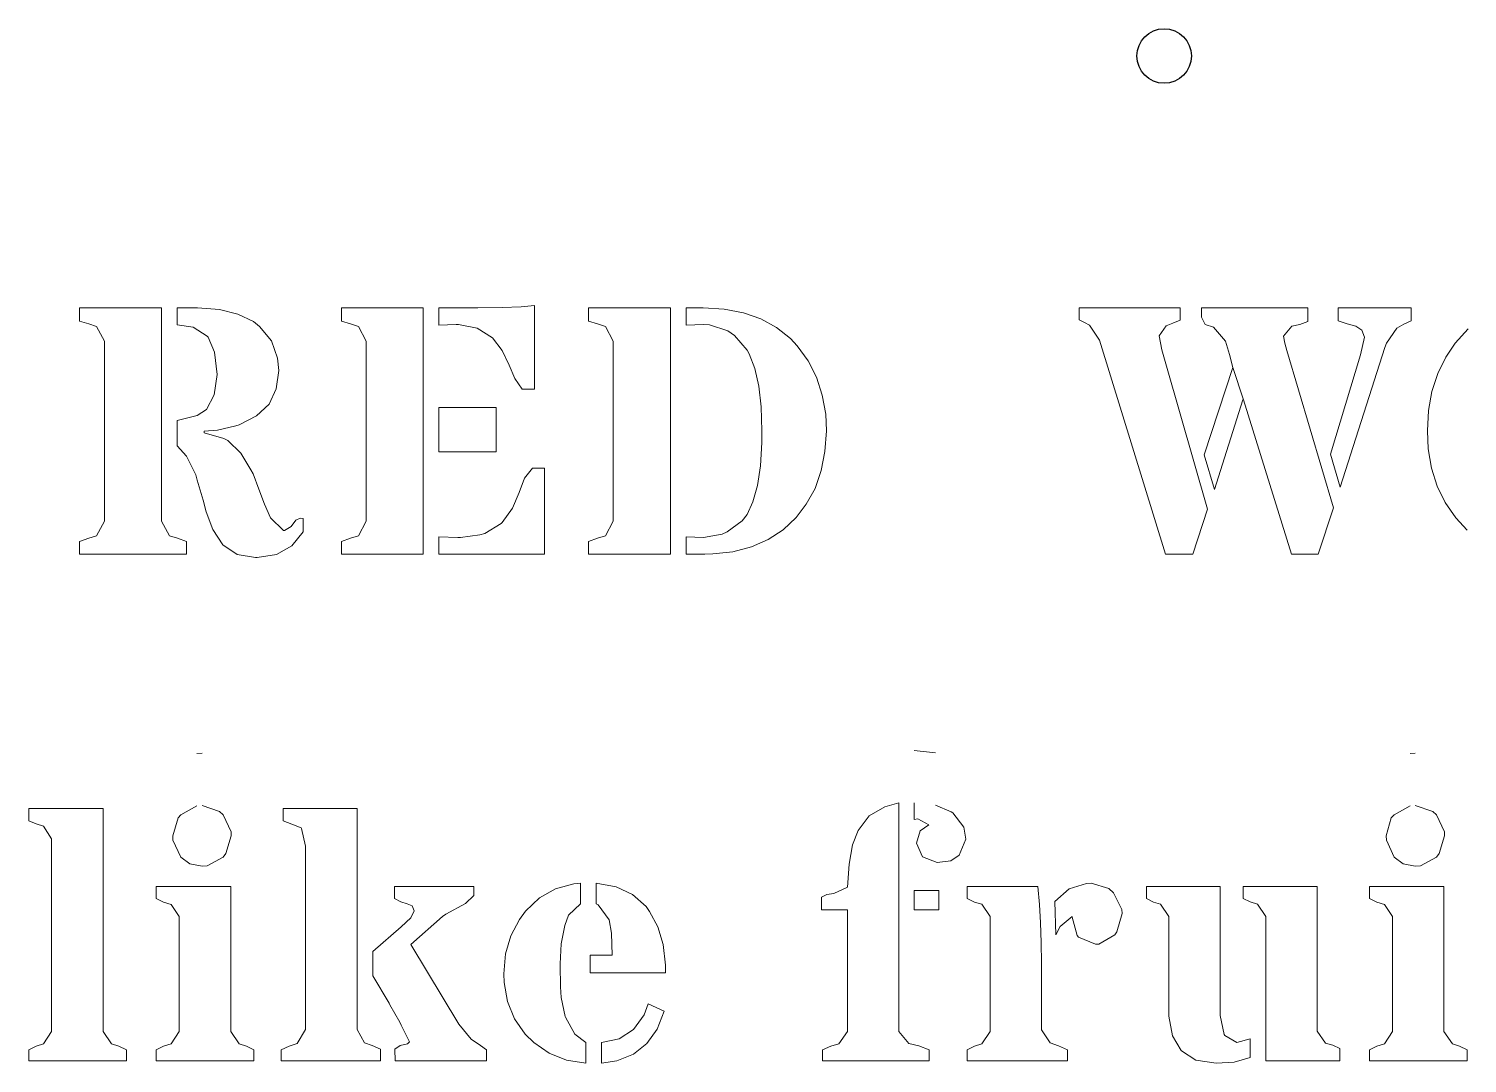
# Model space of a CAD drawing. Header units: millimetres. Extents: x 3735 to 5333, y 3252 to 4770.
# Drawn here: x 4806.6 to 4943.8, y 4167.4 to 4266.1 of the extents above; entities that cross this region are included whole.
import ezdxf

# ---------------------------------------------------------------- set-up
doc = ezdxf.new("R2010")
doc.units = ezdxf.units.MM
doc.layers.add('MASHARAB', color=6, linetype='Continuous', true_color=0xff00ff)

msp = doc.modelspace()

# ---------------------------------------------------------------- linework, layer by layer
at = {"layer": 'MASHARAB', "lineweight": 0}
for p, q in [((4819.22, 4239.46), (4811.39, 4239.46)), ((4811.39, 4239.46), (4811.39, 4238.2)), ((4819.22, 4219.1), (4819.22, 4239.46)), ((4822.66, 4239.46), (4820.71, 4239.46)), ((4820.71, 4239.46), (4820.71, 4237.84)), ((4824.74, 4239.29), (4822.66, 4239.46)), ((4826.49, 4238.86), (4824.74, 4239.29)), ((4827.98, 4238.14), (4826.49, 4238.86)), ((4844.17, 4239.46), (4836.37, 4239.46)), ((4836.37, 4239.46), (4836.37, 4238.2)), ((4844.17, 4215.96), (4844.17, 4239.46)), ((4845.66, 4239.46), (4845.66, 4237.8)), ((4849.39, 4239.46), (4845.66, 4239.46)), ((4851.7, 4239.49), (4849.39, 4239.46)), ((4853.52, 4239.56), (4851.7, 4239.49)), ((4854.78, 4239.69), (4853.52, 4239.56)), ((4854.78, 4231.69), (4854.78, 4239.69)), ((4867.77, 4239.46), (4859.93, 4239.46)), ((4859.93, 4239.46), (4859.93, 4238.2)), ((4867.77, 4215.96), (4867.77, 4239.46)), ((4870.87, 4239.46), (4869.25, 4239.46)), ((4869.25, 4239.46), (4869.25, 4237.8)), ((4872.89, 4239.32), (4870.87, 4239.46)), ((4874.74, 4238.99), (4872.89, 4239.32)), ((4876.39, 4238.4), (4874.74, 4238.99)), ((4877.88, 4237.57), (4876.39, 4238.4)), ((4916.37, 4239.46), (4906.75, 4239.46)), ((4906.75, 4239.46), (4906.75, 4238.3)), ((4916.37, 4238.27), (4916.37, 4239.46)), ((4928.56, 4239.46), (4918.42, 4239.46)), ((4918.42, 4239.46), (4918.42, 4238.56)), ((4918.42, 4238.56), (4918.75, 4237.87)), ((4928.56, 4238.17), (4928.56, 4239.46)), ((4938.41, 4239.46), (4931.44, 4239.46)), ((4931.44, 4239.46), (4931.44, 4238.23)), ((4938.41, 4238.23), (4938.41, 4239.46)), ((4811.39, 4238.2), (4812.28, 4237.94)), ((4812.28, 4237.94), (4813.01, 4237.67)), ((4813.01, 4237.67), (4813.77, 4236.28)), ((4820.71, 4237.84), (4822.23, 4237.61)), ((4822.23, 4237.61), (4823.58, 4236.75)), ((4828.57, 4237.67), (4827.98, 4238.14)), ((4829.7, 4236.32), (4828.57, 4237.67)), ((4836.37, 4238.2), (4837.23, 4237.94)), ((4837.23, 4237.94), (4837.99, 4237.67)), ((4837.99, 4237.67), (4838.72, 4236.28)), ((4845.66, 4237.8), (4847.31, 4237.87)), ((4847.31, 4237.87), (4847.54, 4237.87)), ((4847.54, 4237.87), (4849.33, 4237.51)), ((4849.33, 4237.51), (4850.78, 4236.61)), ((4859.93, 4238.2), (4860.79, 4237.94)), ((4860.79, 4237.94), (4861.55, 4237.67)), ((4861.55, 4237.67), (4862.28, 4236.28)), ((4869.25, 4237.8), (4870.9, 4237.87)), ((4870.9, 4237.87), (4871.47, 4237.84)), ((4871.47, 4237.84), (4873.22, 4237.28)), ((4873.22, 4237.28), (4873.88, 4236.81)), ((4879.2, 4236.52), (4877.88, 4237.57)), ((4906.75, 4238.3), (4907.25, 4238.07)), ((4907.25, 4238.07), (4907.74, 4237.8)), ((4907.74, 4237.8), (4908.7, 4236.38)), ((4914.38, 4236.78), (4915.05, 4237.74)), ((4915.05, 4237.74), (4915.67, 4238)), ((4915.67, 4238), (4916.37, 4238.27)), ((4918.75, 4237.87), (4919.57, 4237.61)), ((4919.57, 4237.61), (4920.7, 4236.28)), ((4926.25, 4236.75), (4927.04, 4237.71)), ((4927.04, 4237.71), (4927.8, 4237.87)), ((4927.8, 4237.87), (4928.56, 4238.17)), ((4931.44, 4238.23), (4932.3, 4237.94)), ((4932.3, 4237.94), (4933.12, 4237.71)), ((4933.12, 4237.71), (4933.72, 4237.34)), ((4933.72, 4237.34), (4933.95, 4236.65)), ((4936.06, 4236.09), (4937.05, 4237.51)), ((4937.05, 4237.51), (4937.71, 4237.9)), ((4937.71, 4237.9), (4938.41, 4238.23)), ((4943.86, 4237.44), (4942.61, 4236.09)), ((4813.77, 4236.28), (4813.77, 4219.1)), ((4823.58, 4236.75), (4823.68, 4236.65)), ((4823.68, 4236.65), (4824.28, 4235.23)), ((4830.29, 4234.67), (4829.7, 4236.32)), ((4838.72, 4236.28), (4838.72, 4219.1)), ((4850.78, 4236.61), (4851.7, 4235.39)), ((4862.28, 4236.28), (4862.28, 4219.1)), ((4873.88, 4236.81), (4875.07, 4235.43)), ((4879.86, 4235.82), (4879.2, 4236.52)), ((4880.88, 4234.4), (4879.86, 4235.82)), ((4908.7, 4236.38), (4914.98, 4215.96)), ((4914.62, 4235.46), (4914.38, 4236.78)), ((4920.7, 4236.28), (4921.09, 4235)), ((4926.35, 4236.09), (4926.25, 4236.75)), ((4926.55, 4235.39), (4926.35, 4236.09)), ((4931.63, 4222.34), (4935.9, 4235.66)), ((4933.95, 4236.65), (4933.58, 4234.96)), ((4935.9, 4235.66), (4936.06, 4236.09)), ((4942.61, 4236.09), (4941.71, 4234.76)), ((4824.28, 4235.23), (4824.51, 4233.11)), ((4830.42, 4233.48), (4830.29, 4234.67)), ((4851.7, 4235.39), (4852.37, 4234)), ((4875.07, 4235.43), (4875.27, 4235.06)), ((4875.27, 4235.06), (4875.8, 4233.67)), ((4881.68, 4232.85), (4880.88, 4234.4)), ((4915.08, 4233.91), (4914.62, 4235.46)), ((4921.09, 4235), (4921.39, 4233.77)), ((4931.01, 4220.39), (4926.55, 4235.39)), ((4933.58, 4234.96), (4930.71, 4225.51)), ((4941.71, 4234.76), (4940.95, 4233.21)), ((4824.51, 4233.11), (4824.24, 4231.16)), ((4830.16, 4231.72), (4830.42, 4233.48)), ((4852.37, 4234), (4852.93, 4232.72)), ((4875.8, 4233.67), (4876.19, 4231.99)), ((4918.98, 4220.26), (4915.08, 4233.91)), ((4921.39, 4233.77), (4918.68, 4225.45)), ((4922.41, 4230.67), (4921.39, 4233.77)), ((4921.39, 4233.77), (4922.41, 4230.67)), ((4940.95, 4233.21), (4940.39, 4231.49)), ((4829.47, 4230.27), (4830.16, 4231.72)), ((4852.93, 4232.72), (4853.62, 4231.69)), ((4853.62, 4231.69), (4854.78, 4231.69)), ((4876.19, 4231.99), (4876.42, 4230.01)), ((4882.24, 4231.13), (4881.68, 4232.85)), ((4940.39, 4231.49), (4940.06, 4229.68)), ((4824.24, 4231.16), (4823.52, 4229.77)), ((4828.28, 4229.15), (4829.47, 4230.27)), ((4882.57, 4229.31), (4882.24, 4231.13)), ((4919.64, 4222.14), (4922.35, 4230.67)), ((4922.35, 4230.67), (4922.41, 4230.67)), ((4922.41, 4230.67), (4927.01, 4215.96)), ((4822.62, 4229.18), (4820.71, 4228.72)), ((4823.52, 4229.77), (4822.62, 4229.18)), ((4826.62, 4228.29), (4828.28, 4229.15)), ((4851.14, 4229.94), (4845.66, 4229.94)), ((4845.66, 4229.94), (4845.66, 4225.71)), ((4851.14, 4225.71), (4851.14, 4229.94)), ((4876.42, 4230.01), (4876.49, 4227.73)), ((4882.64, 4227.73), (4882.57, 4229.31)), ((4940.06, 4229.68), (4939.96, 4227.73)), ((4820.71, 4228.72), (4820.71, 4226.3)), ((4823.29, 4227.69), (4824.57, 4227.79)), ((4823.29, 4227.53), (4823.29, 4227.69)), ((4825.17, 4227), (4823.29, 4227.53)), ((4824.57, 4227.79), (4826.29, 4228.19)), ((4826.29, 4228.19), (4826.62, 4228.29)), ((4876.49, 4227.73), (4876.49, 4226.6)), ((4882.5, 4225.74), (4882.64, 4227.73)), ((4939.96, 4227.73), (4940.03, 4226.01)), ((4820.71, 4226.3), (4821.6, 4225.31)), ((4825.53, 4226.8), (4825.17, 4227)), ((4826.79, 4225.61), (4825.53, 4226.8)), ((4876.49, 4226.6), (4876.36, 4224.39)), ((4940.03, 4226.01), (4940.36, 4224.16)), ((4821.6, 4225.31), (4822.49, 4223.53)), ((4827.75, 4224.02), (4826.79, 4225.61)), ((4845.66, 4225.71), (4851.14, 4225.71)), ((4882.14, 4223.93), (4882.5, 4225.74)), ((4918.68, 4225.45), (4919.64, 4222.14)), ((4930.71, 4225.51), (4931.63, 4222.34)), ((4822.49, 4223.53), (4822.62, 4223.03)), ((4827.95, 4223.63), (4827.75, 4224.02)), ((4828.51, 4222.17), (4827.95, 4223.63)), ((4854.61, 4224.16), (4853.85, 4223.2)), ((4855.74, 4224.16), (4854.61, 4224.16)), ((4855.74, 4215.96), (4855.74, 4224.16)), ((4876.36, 4224.39), (4876.06, 4222.5)), ((4881.55, 4222.24), (4882.14, 4223.93)), ((4940.36, 4224.16), (4940.89, 4222.44)), ((4822.62, 4223.03), (4823.19, 4221.12)), ((4829.04, 4220.72), (4828.51, 4222.17)), ((4853.85, 4223.2), (4853.32, 4221.84)), ((4876.06, 4222.5), (4875.63, 4220.95)), ((4880.72, 4220.72), (4881.55, 4222.24)), ((4940.89, 4222.44), (4941.65, 4220.89)), ((4823.19, 4221.12), (4823.48, 4219.99)), ((4829.6, 4219.43), (4829.04, 4220.72)), ((4853.32, 4221.84), (4852.7, 4220.36)), ((4875.63, 4220.95), (4875.07, 4219.76)), ((4879.76, 4219.46), (4880.72, 4220.72)), ((4941.65, 4220.89), (4942.67, 4219.43)), ((4823.48, 4219.99), (4824.11, 4218.31)), ((4830.85, 4218.21), (4829.6, 4219.43)), ((4832.04, 4219.2), (4831.58, 4218.61)), ((4832.44, 4219.4), (4832.04, 4219.2)), ((4832.74, 4219.37), (4832.44, 4219.4)), ((4832.74, 4218.08), (4832.74, 4219.37)), ((4852.7, 4220.36), (4851.7, 4218.97)), ((4875.07, 4219.76), (4874.61, 4219.13)), ((4878.51, 4218.27), (4879.76, 4219.46)), ((4917.59, 4215.96), (4918.98, 4220.26)), ((4929.55, 4215.96), (4931.01, 4220.39)), ((4942.67, 4219.43), (4943.76, 4218.24)), ((4813.77, 4219.1), (4813.01, 4217.71)), ((4819.98, 4217.71), (4819.22, 4219.1)), ((4824.11, 4218.31), (4825.07, 4216.85)), ((4830.95, 4218.21), (4830.85, 4218.21)), ((4831.58, 4218.61), (4830.95, 4218.21)), ((4831.65, 4216.75), (4832.74, 4218.08)), ((4838.72, 4219.1), (4837.99, 4217.71)), ((4849.59, 4217.81), (4847.74, 4217.55)), ((4850.05, 4217.94), (4849.59, 4217.81)), ((4851.61, 4218.9), (4850.05, 4217.94)), ((4851.7, 4218.97), (4851.61, 4218.9)), ((4862.28, 4219.1), (4861.55, 4217.71)), ((4872.69, 4217.88), (4870.9, 4217.55)), ((4873.18, 4218.08), (4872.69, 4217.88)), ((4874.61, 4219.13), (4873.18, 4218.08)), ((4877.08, 4217.35), (4878.51, 4218.27)), ((4812.28, 4217.48), (4811.39, 4217.18)), ((4811.39, 4217.18), (4811.39, 4215.96)), ((4813.01, 4217.71), (4812.28, 4217.48)), ((4820.74, 4217.48), (4819.98, 4217.71)), ((4821.6, 4217.18), (4820.74, 4217.48)), ((4821.6, 4215.96), (4821.6, 4217.18)), ((4825.07, 4216.85), (4826.42, 4215.93)), ((4830.19, 4215.93), (4831.65, 4216.75)), ((4837.23, 4217.48), (4836.37, 4217.18)), ((4836.37, 4217.18), (4836.37, 4215.96)), ((4837.99, 4217.71), (4837.23, 4217.48)), ((4845.66, 4217.61), (4845.66, 4215.96)), ((4847.48, 4217.55), (4845.66, 4217.61)), ((4847.74, 4217.55), (4847.48, 4217.55)), ((4860.79, 4217.48), (4859.93, 4217.18)), ((4859.93, 4217.18), (4859.93, 4215.96)), ((4861.55, 4217.71), (4860.79, 4217.48)), ((4869.25, 4217.61), (4869.25, 4215.96)), ((4870.9, 4217.55), (4869.25, 4217.61)), ((4873.71, 4216.19), (4875.5, 4216.66)), ((4875.5, 4216.66), (4877.08, 4217.35)), ((4811.39, 4215.96), (4821.6, 4215.96)), ((4826.42, 4215.93), (4828.18, 4215.63)), ((4828.18, 4215.63), (4828.34, 4215.63)), ((4828.34, 4215.63), (4830.19, 4215.93)), ((4836.37, 4215.96), (4844.17, 4215.96)), ((4845.66, 4215.96), (4855.74, 4215.96)), ((4859.93, 4215.96), (4867.77, 4215.96)), ((4869.25, 4215.96), (4871.04, 4215.96)), ((4871.04, 4215.96), (4871.8, 4215.99)), ((4871.8, 4215.99), (4873.71, 4216.19)), ((4914.98, 4215.96), (4917.59, 4215.96)), ((4927.01, 4215.96), (4929.55, 4215.96)), ((4893.03, 4197.03), (4891.02, 4197.23)), ((4823.08, 4196.99), (4822.58, 4196.96)), ((4938.8, 4196.99), (4938.31, 4196.96)), ((4806.55, 4191.7), (4806.55, 4190.54)), ((4813.66, 4191.7), (4806.55, 4191.7)), ((4813.66, 4170.42), (4813.66, 4191.7)), ((4822.58, 4191.96), (4821.06, 4191.1)), ((4824.76, 4191.43), (4823.08, 4191.99)), ((4830.81, 4191.7), (4830.81, 4190.54)), ((4837.88, 4191.7), (4830.81, 4191.7)), ((4837.88, 4170.61), (4837.88, 4191.7)), ((4888.21, 4191.86), (4886.72, 4191)), ((4889.53, 4192.23), (4888.21, 4191.86)), ((4889.53, 4170.45), (4889.53, 4192.23)), ((4891.02, 4192.23), (4891.02, 4190.67)), ((4894.55, 4191.4), (4893.03, 4192.03)), ((4938.31, 4191.96), (4936.79, 4191.1)), ((4940.49, 4191.43), (4938.8, 4191.99)), ((4806.55, 4190.54), (4807.25, 4190.24)), ((4820.8, 4190.81), (4820.3, 4189.09)), ((4821.06, 4191.1), (4820.8, 4190.81)), ((4825.09, 4191.1), (4824.76, 4191.43)), ((4825.85, 4189.48), (4825.09, 4191.1)), ((4830.81, 4190.54), (4831.63, 4190.21)), ((4886.72, 4191), (4885.66, 4189.62)), ((4891.02, 4190.67), (4891.35, 4190.71)), ((4891.35, 4190.71), (4892.41, 4190.14)), ((4894.69, 4191.3), (4894.55, 4191.4)), ((4895.74, 4189.91), (4894.69, 4191.3)), ((4936.52, 4190.81), (4936.03, 4189.09)), ((4936.79, 4191.1), (4936.52, 4190.81)), ((4940.82, 4191.1), (4940.49, 4191.43)), ((4941.58, 4189.48), (4940.82, 4191.1)), ((4807.25, 4190.24), (4807.97, 4190.01)), ((4807.97, 4190.01), (4808.73, 4188.82)), ((4820.3, 4189.09), (4820.3, 4188.69)), ((4825.36, 4187.4), (4825.85, 4189.09)), ((4825.85, 4189.09), (4825.85, 4189.48)), ((4831.63, 4190.21), (4832.53, 4189.85)), ((4832.53, 4189.85), (4832.56, 4189.81)), ((4832.56, 4189.81), (4832.96, 4188.1)), ((4885.66, 4189.62), (4885.14, 4188.23)), ((4891.58, 4189.58), (4891.22, 4188.39)), ((4892.41, 4190.14), (4891.58, 4189.58)), ((4895.94, 4188.79), (4895.74, 4189.91)), ((4936.03, 4189.09), (4936.06, 4188.69)), ((4941.08, 4187.4), (4941.58, 4189.09)), ((4941.58, 4189.09), (4941.58, 4189.48)), ((4808.73, 4188.82), (4808.73, 4170.42)), ((4820.3, 4188.69), (4821.06, 4187.07)), ((4832.96, 4188.1), (4832.96, 4170.61)), ((4885.14, 4188.23), (4884.8, 4186.41)), ((4891.22, 4188.39), (4891.81, 4187.1)), ((4895.31, 4187.24), (4895.94, 4188.79)), ((4936.06, 4188.69), (4936.79, 4187.07)), ((4821.06, 4187.07), (4821.92, 4186.44)), ((4821.92, 4186.44), (4823.08, 4186.21)), ((4823.08, 4186.21), (4823.57, 4186.24)), ((4823.57, 4186.24), (4825.09, 4187.07)), ((4825.09, 4187.07), (4825.36, 4187.4)), ((4884.8, 4186.41), (4884.64, 4184.2)), ((4891.81, 4187.1), (4893.2, 4186.54)), ((4893.2, 4186.54), (4894.49, 4186.71)), ((4894.49, 4186.71), (4895.31, 4187.24)), ((4936.79, 4187.07), (4937.64, 4186.44)), ((4937.64, 4186.44), (4938.8, 4186.21)), ((4938.8, 4186.21), (4939.3, 4186.24)), ((4939.3, 4186.24), (4940.82, 4187.07)), ((4940.82, 4187.07), (4941.08, 4187.4)), ((4818.71, 4184.26), (4818.71, 4183.11)), ((4825.82, 4184.26), (4818.71, 4184.26)), ((4825.82, 4170.42), (4825.82, 4184.26)), ((4841.45, 4184.26), (4841.45, 4183.11)), ((4849.02, 4184.26), (4841.45, 4184.26)), ((4849.02, 4183.4), (4849.02, 4184.26)), ((4856.78, 4184.03), (4855.26, 4183.17)), ((4858.53, 4184.53), (4856.78, 4184.03)), ((4859.19, 4184.59), (4858.53, 4184.53)), ((4859.19, 4182.61), (4859.19, 4184.59)), ((4862.57, 4184.23), (4860.68, 4184.59)), ((4860.68, 4184.59), (4860.68, 4182.61)), ((4864.15, 4183.5), (4862.57, 4184.23)), ((4865.44, 4182.35), (4864.15, 4183.5)), ((4882.69, 4183.5), (4882.16, 4183.24)), ((4883.35, 4183.6), (4882.69, 4183.5)), ((4884.64, 4184.2), (4883.35, 4183.6)), ((4891.02, 4183.87), (4891.02, 4182.05)), ((4893.36, 4183.87), (4891.02, 4183.87)), ((4893.36, 4182.05), (4893.36, 4183.87)), ((4896.07, 4184.26), (4896.07, 4183.11)), ((4902.81, 4184.26), (4896.07, 4184.26)), ((4902.95, 4182.54), (4902.81, 4184.26)), ((4905.79, 4184.03), (4904.43, 4182.84)), ((4907.44, 4184.56), (4905.79, 4184.03)), ((4907.9, 4184.59), (4907.44, 4184.56)), ((4909.59, 4184.06), (4907.9, 4184.59)), ((4910.02, 4183.67), (4909.59, 4184.06)), ((4910.81, 4182.08), (4910.02, 4183.67)), ((4913.16, 4184.26), (4913.16, 4183.11)), ((4920.2, 4184.26), (4913.16, 4184.26)), ((4920.2, 4171.97), (4920.2, 4184.26)), ((4922.38, 4184.26), (4922.38, 4183.11)), ((4929.45, 4184.26), (4922.38, 4184.26)), ((4929.45, 4170.48), (4929.45, 4184.26)), ((4934.44, 4184.26), (4934.44, 4183.11)), ((4941.54, 4184.26), (4934.44, 4184.26)), ((4941.54, 4170.42), (4941.54, 4184.26)), ((4818.71, 4183.11), (4819.41, 4182.77)), ((4819.41, 4182.77), (4820.13, 4182.54)), ((4820.13, 4182.54), (4820.89, 4181.39)), ((4841.45, 4183.11), (4842.04, 4182.81)), ((4842.04, 4182.81), (4842.64, 4182.61)), ((4842.64, 4182.61), (4843.13, 4182.41)), ((4843.13, 4182.41), (4843.3, 4181.95)), ((4846.34, 4181.62), (4848.22, 4182.64)), ((4848.22, 4182.64), (4849.02, 4183.4)), ((4855.26, 4183.17), (4853.94, 4181.92)), ((4858.04, 4181.52), (4859.19, 4182.61)), ((4860.68, 4182.61), (4860.88, 4182.51)), ((4860.88, 4182.51), (4861.9, 4181.09)), ((4865.77, 4181.88), (4865.44, 4182.35)), ((4882.16, 4183.24), (4882.16, 4182.05)), ((4896.07, 4183.11), (4896.77, 4182.77)), ((4896.77, 4182.77), (4897.46, 4182.58)), ((4897.46, 4182.58), (4898.25, 4181.39)), ((4903.05, 4180.79), (4902.95, 4182.54)), ((4904.43, 4182.84), (4904.53, 4179.67)), ((4913.16, 4183.11), (4913.82, 4182.77)), ((4913.82, 4182.77), (4914.51, 4182.58)), ((4914.51, 4182.58), (4915.31, 4181.39)), ((4922.38, 4183.11), (4923.07, 4182.81)), ((4923.07, 4182.81), (4923.77, 4182.58)), ((4923.77, 4182.58), (4924.56, 4181.39)), ((4934.44, 4183.11), (4935.13, 4182.77)), ((4935.13, 4182.77), (4935.86, 4182.54)), ((4935.86, 4182.54), (4936.62, 4181.39)), ((4820.89, 4181.39), (4820.89, 4170.42)), ((4843, 4181.29), (4842.08, 4180.43)), ((4843.3, 4181.95), (4843, 4181.29)), ((4843, 4178.74), (4846.01, 4181.39)), ((4846.01, 4181.39), (4846.34, 4181.62)), ((4853.35, 4181.12), (4852.52, 4179.57)), ((4853.94, 4181.92), (4853.35, 4181.12)), ((4857.67, 4180.56), (4858.04, 4181.52)), ((4861.9, 4181.09), (4862.14, 4179.8)), ((4866.56, 4180.43), (4865.77, 4181.88)), ((4882.16, 4182.05), (4884.64, 4182.05)), ((4884.64, 4182.05), (4884.64, 4170.42)), ((4891.02, 4182.05), (4893.36, 4182.05)), ((4898.25, 4181.39), (4898.25, 4170.42)), ((4903.11, 4178.91), (4903.05, 4180.79)), ((4904.93, 4180.46), (4906.09, 4181.39)), ((4906.09, 4181.39), (4906.09, 4181.35)), ((4906.09, 4181.35), (4906.55, 4179.6)), ((4910.35, 4179.93), (4910.84, 4181.68)), ((4910.84, 4181.68), (4910.81, 4182.08)), ((4915.31, 4181.39), (4915.31, 4172.4)), ((4924.56, 4181.39), (4924.56, 4167.64)), ((4936.62, 4181.39), (4936.62, 4170.42)), ((4842.08, 4180.43), (4839.37, 4178.05)), ((4852.52, 4179.57), (4852.02, 4177.85)), ((4857.34, 4178.81), (4857.67, 4180.56)), ((4862.14, 4179.8), (4862.2, 4177.72)), ((4867.06, 4178.74), (4866.56, 4180.43)), ((4904.53, 4179.67), (4904.93, 4180.46)), ((4906.55, 4179.6), (4906.68, 4179.44)), ((4906.68, 4179.44), (4908.3, 4178.78)), ((4908.63, 4178.78), (4910.15, 4179.64)), ((4910.15, 4179.64), (4910.35, 4179.93)), ((4839.37, 4178.05), (4839.37, 4175.74)), ((4847.56, 4171.14), (4843, 4178.74)), ((4857.24, 4176.89), (4857.34, 4178.81)), ((4867.29, 4176.76), (4867.06, 4178.74)), ((4903.15, 4176.96), (4903.11, 4178.91)), ((4908.3, 4178.78), (4908.63, 4178.78)), ((4852.02, 4177.85), (4851.86, 4175.93)), ((4857.24, 4176.79), (4857.24, 4176.89)), ((4857.28, 4174.68), (4857.24, 4176.79)), ((4860.09, 4177.72), (4860.09, 4176.03)), ((4862.2, 4177.72), (4860.09, 4177.72)), ((4867.29, 4176.03), (4867.29, 4176.76)), ((4903.15, 4175.47), (4903.15, 4176.96)), ((4839.37, 4175.74), (4840.92, 4173.13)), ((4851.86, 4175.93), (4851.89, 4175.11)), ((4860.09, 4176.03), (4867.29, 4176.03)), ((4903.15, 4170.58), (4903.15, 4175.47)), ((4851.89, 4175.11), (4852.22, 4173.29)), ((4857.34, 4173.69), (4857.28, 4174.68)), ((4840.92, 4173.13), (4840.99, 4172.99)), ((4840.99, 4172.99), (4841.94, 4171.31)), ((4852.22, 4173.29), (4852.88, 4171.64)), ((4857.71, 4171.87), (4857.34, 4173.69)), ((4865.64, 4173.06), (4865.24, 4172.04)), ((4867.16, 4172.37), (4865.64, 4173.06)), ((4841.94, 4171.31), (4842.08, 4171.04)), ((4848.75, 4169.69), (4847.56, 4171.14)), ((4852.88, 4171.64), (4853.91, 4170.18)), ((4857.74, 4171.8), (4857.71, 4171.87)), ((4858.63, 4170.18), (4857.74, 4171.8)), ((4865.24, 4172.04), (4864.22, 4170.61)), ((4866.5, 4170.65), (4867.16, 4172.37)), ((4915.31, 4172.4), (4915.31, 4171.9)), ((4915.31, 4171.9), (4915.64, 4170.02)), ((4920.56, 4170.15), (4920.2, 4171.97)), ((4808.73, 4170.42), (4807.97, 4169.26)), ((4814.45, 4169.26), (4813.66, 4170.42)), ((4820.89, 4170.42), (4820.13, 4169.26)), ((4826.61, 4169.26), (4825.82, 4170.42)), ((4832.96, 4170.61), (4832.16, 4169.29)), ((4838.57, 4169.36), (4837.88, 4170.61)), ((4842.08, 4171.04), (4842.87, 4169.46)), ((4853.91, 4170.18), (4854.73, 4169.39)), ((4859.69, 4169.39), (4858.63, 4170.18)), ((4864.22, 4170.61), (4862.86, 4169.72)), ((4865.51, 4169.29), (4866.5, 4170.65)), ((4884.64, 4170.42), (4883.81, 4169.26)), ((4890.49, 4169.29), (4889.53, 4170.45)), ((4898.25, 4170.42), (4897.46, 4169.26)), ((4903.97, 4169.36), (4903.15, 4170.58)), ((4915.64, 4170.02), (4916.46, 4168.63)), ((4920.63, 4170.05), (4920.56, 4170.15)), ((4921.78, 4169.39), (4920.63, 4170.05)), ((4930.24, 4169.33), (4929.45, 4170.48)), ((4936.62, 4170.42), (4935.86, 4169.26)), ((4942.34, 4169.26), (4941.54, 4170.42)), ((4807.25, 4169.03), (4806.55, 4168.7)), ((4806.55, 4168.7), (4806.55, 4167.64)), ((4807.97, 4169.26), (4807.25, 4169.03)), ((4815.14, 4169.03), (4814.45, 4169.26)), ((4815.87, 4168.7), (4815.14, 4169.03)), ((4815.87, 4167.64), (4815.87, 4168.7)), ((4819.41, 4169.03), (4818.71, 4168.7)), ((4818.71, 4168.7), (4818.71, 4167.64)), ((4820.13, 4169.26), (4819.41, 4169.03)), ((4827.31, 4169.03), (4826.61, 4169.26)), ((4828.03, 4168.7), (4827.31, 4169.03)), ((4828.03, 4167.64), (4828.03, 4168.7)), ((4831.4, 4169.03), (4830.64, 4168.7)), ((4830.64, 4168.7), (4830.64, 4167.64)), ((4832.16, 4169.29), (4831.4, 4169.03)), ((4839.3, 4169.09), (4838.57, 4169.36)), ((4840.09, 4168.76), (4839.3, 4169.09)), ((4840.09, 4167.64), (4840.09, 4168.76)), ((4841.98, 4169.09), (4841.48, 4168.76)), ((4841.48, 4168.76), (4841.51, 4167.64)), ((4842.67, 4169.26), (4841.98, 4169.09)), ((4842.87, 4169.46), (4842.67, 4169.26)), ((4849.64, 4169.09), (4848.75, 4169.69)), ((4850.21, 4168.7), (4849.64, 4169.09)), ((4850.21, 4167.64), (4850.21, 4168.7)), ((4854.73, 4169.39), (4856.19, 4168.37)), ((4859.69, 4167.41), (4859.69, 4169.39)), ((4862.86, 4169.72), (4861.18, 4169.39)), ((4861.18, 4169.39), (4861.18, 4167.41)), ((4864.22, 4168.27), (4865.51, 4169.29)), ((4883.05, 4169.03), (4882.26, 4168.7)), ((4882.26, 4168.7), (4882.26, 4167.64)), ((4883.81, 4169.26), (4883.05, 4169.03)), ((4891.45, 4169.06), (4890.49, 4169.29)), ((4892.44, 4168.7), (4891.45, 4169.06)), ((4892.44, 4167.64), (4892.44, 4168.7)), ((4896.77, 4169.03), (4896.07, 4168.7)), ((4896.07, 4168.7), (4896.07, 4167.64)), ((4897.46, 4169.26), (4896.77, 4169.03)), ((4904.76, 4169.06), (4903.97, 4169.36)), ((4905.62, 4168.7), (4904.76, 4169.06)), ((4905.62, 4167.64), (4905.62, 4168.7)), ((4916.46, 4168.63), (4916.5, 4168.6)), ((4916.5, 4168.6), (4917.88, 4167.71)), ((4923.07, 4169.72), (4921.78, 4169.39)), ((4923.07, 4167.97), (4923.07, 4169.72)), ((4930.94, 4169.13), (4930.24, 4169.33)), ((4931.6, 4168.8), (4930.94, 4169.13)), ((4931.6, 4167.64), (4931.6, 4168.8)), ((4935.13, 4169.03), (4934.44, 4168.7)), ((4934.44, 4168.7), (4934.44, 4167.64)), ((4935.86, 4169.26), (4935.13, 4169.03)), ((4943.03, 4169.03), (4942.34, 4169.26)), ((4943.76, 4168.7), (4943.03, 4169.03)), ((4943.76, 4167.64), (4943.76, 4168.7)), ((4806.55, 4167.64), (4815.87, 4167.64)), ((4818.71, 4167.64), (4828.03, 4167.64)), ((4830.64, 4167.64), (4840.09, 4167.64)), ((4841.51, 4167.64), (4850.21, 4167.64)), ((4856.19, 4168.37), (4857.84, 4167.71)), ((4857.84, 4167.71), (4859.69, 4167.41)), ((4861.18, 4167.41), (4862.63, 4167.64)), ((4862.63, 4167.64), (4864.22, 4168.27)), ((4882.26, 4167.64), (4892.44, 4167.64)), ((4896.07, 4167.64), (4905.62, 4167.64)), ((4917.88, 4167.71), (4919.8, 4167.41)), ((4919.8, 4167.41), (4921.52, 4167.51)), ((4921.52, 4167.51), (4923.07, 4167.97)), ((4924.56, 4167.64), (4931.6, 4167.64)), ((4934.44, 4167.64), (4943.76, 4167.64))]:
    msp.add_line(p, q, dxfattribs=at)
at = {"layer": 'MASHARAB'}
msp.add_circle((4914.85, 4263.48), 2.6, dxfattribs=at)

doc.saveas('drawing.dxf')
